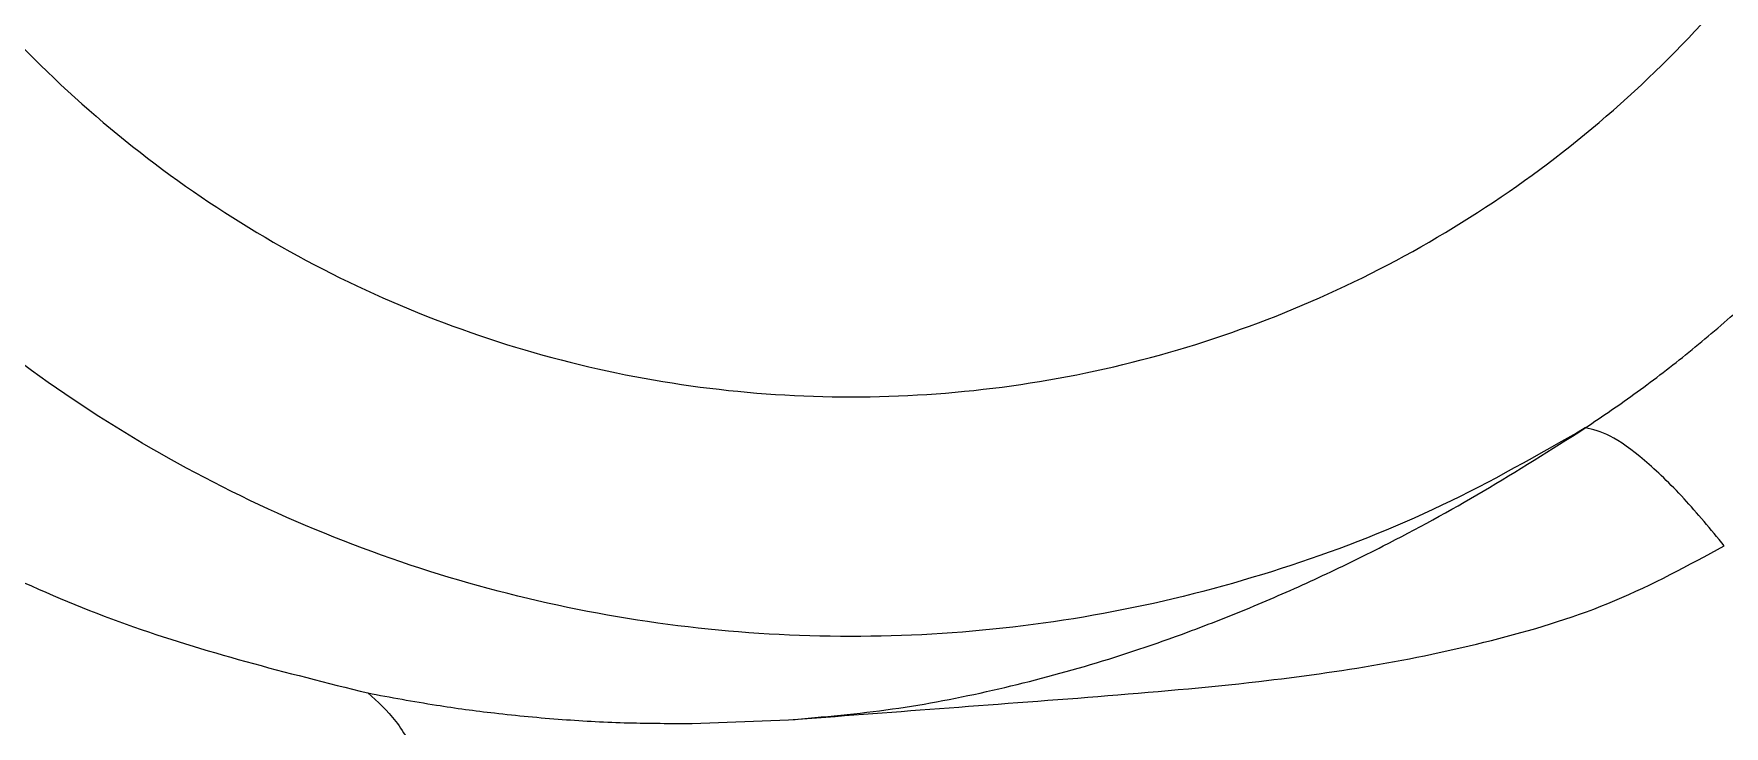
# Model space of a CAD drawing. Extents: x 943 to 1030, y 781 to 934.
# Drawn here: x 1019.684 to 1021.871, y 854.034 to 854.931 of the extents above; entities that cross this region are included whole.
import ezdxf

# ---------------------------------------------------------------- set-up
doc = ezdxf.new("R2010")
doc.units = 0
doc.header["$MEASUREMENT"] = 0
doc.layers.add('1', color=4, linetype='Continuous')

# ---------------------------------------------------------------- blocks, each defined once
blk = doc.blocks.new('AIRA')
at = {"layer": '1', "color": 3, "linetype": 'Continuous', "lineweight": 25}
blk.add_line((77.3582, 50.8719), (77.4829, 50.8764), dxfattribs=at)
for points in [[(79.06, 52.7908), (79.0576, 52.7255), (79.0526, 52.5949), (79.0129, 52.4025), (78.9502, 52.2166), (78.8633, 52.0406), (78.7543, 51.8774), (78.6249, 51.7299), (78.4773, 51.6005), (78.3141, 51.4914), (78.1381, 51.4046), (77.9523, 51.3415), (77.7598, 51.3032), (77.5639, 51.2904), (77.3681, 51.3032), (77.1756, 51.3415), (76.9898, 51.4046), (76.8138, 51.4914), (76.6506, 51.6005), (76.503, 51.7299), (76.3736, 51.8774), (76.2646, 52.0406), (76.1778, 52.2166), (76.1147, 52.4025), (76.0764, 52.5949), (76.0636, 52.7908), (76.0764, 52.9866), (76.1147, 53.1791), (76.1778, 53.3649), (76.2646, 53.541), (76.3736, 53.7041), (76.503, 53.8517), (76.6506, 53.9811), (76.8138, 54.0901), (76.9898, 54.1769), (77.1756, 54.24), (77.3681, 54.2783), (77.5639, 54.2911), (77.7598, 54.2783), (77.9523, 54.24), (78.1381, 54.1769), (78.3141, 54.0901), (78.4773, 53.9811), (78.6249, 53.8517), (78.7543, 53.7041), (78.8633, 53.541), (78.9502, 53.3649), (79.0129, 53.1791), (79.0526, 52.9866), (79.0576, 52.8561), (79.06, 52.7908)], [(78.5139, 51.2544), (78.4529, 51.2195), (78.3309, 51.1496), (78.134, 51.0728), (77.9302, 51.0177), (77.7213, 50.9872), (77.5103, 50.9812), (77.2999, 50.9997), (77.0932, 51.0426), (76.8929, 51.1093), (76.7017, 51.1989), (76.5223, 51.3101), (76.3569, 51.4414), (76.2081, 51.5911), (76.0775, 51.7571), (75.9677, 51.9373), (75.8778, 52.1286), (75.8374, 52.2633), (75.8172, 52.3306)]]:
    blk.add_open_spline(points, degree=3, dxfattribs=at)
for points, knots in [([(75.2443, 52.5903), (75.2578, 52.5402), (75.2837, 52.4443), (75.3343, 52.3023), (75.3923, 52.1652), (75.4678, 52.0144), (75.5636, 51.8539), (75.6854, 51.6855), (75.8225, 51.5285), (75.975, 51.3835), (76.1431, 51.2514), (76.3575, 51.1162), (76.621, 50.9904), (76.8328, 50.9376), (76.9383, 50.9113)], [0, 0, 0, 0, 0.06528, 0.125027, 0.188427, 0.25005, 0.332672, 0.416023, 0.50008, 0.580791, 0.664155, 0.750093, 0.875533, 1, 1, 1, 1]), ([(78.5139, 51.2544), (78.5365, 51.2697), (78.5823, 51.3008), (78.649, 51.3524), (78.7135, 51.4074), (78.7745, 51.4651), (78.8326, 51.5257), (78.8895, 51.5912), (78.944, 51.6607), (79.0019, 51.7433), (79.0543, 51.8297), (79.103, 51.9227), (79.1433, 52.0114), (79.1805, 52.1063), (79.2008, 52.1723), (79.211, 52.2059)], [0, 0, 0, 0, 0.0682557, 0.1384629, 0.2106021, 0.2798625, 0.3478348, 0.4198194, 0.4957839, 0.5676049, 0.6706912, 0.7470072, 0.8285547, 0.9128964, 1, 1, 1, 1]), ([(76.8446, 49.6352), (76.8187, 49.6423), (76.7669, 49.6565), (76.6905, 49.6809), (76.6189, 49.7059), (76.552, 49.7314), (76.4848, 49.759), (76.4103, 49.792), (76.3246, 49.8331), (76.24, 49.8772), (76.1666, 49.9184), (76.1145, 49.9492), (76.0647, 49.9796), (75.9984, 50.0217), (75.9121, 50.0799), (75.8233, 50.1442), (75.7404, 50.2081), (75.6588, 50.2745), (75.5771, 50.3452), (75.4995, 50.4165), (75.4175, 50.4957), (75.3272, 50.5886), (75.2311, 50.6952), (75.1405, 50.8041), (75.0518, 50.9193), (74.9678, 51.0384), (74.9004, 51.1436), (74.8416, 51.2424), (74.7891, 51.3374), (74.7398, 51.4363), (74.7068, 51.5089), (74.6854, 51.559), (74.6672, 51.6033), (74.6465, 51.6571), (74.6235, 51.7214), (74.6023, 51.7869), (74.5851, 51.8456), (74.5761, 51.8799), (74.5723, 51.8944)], [0, 0, 0, 0, 0.023315, 0.046631, 0.069947, 0.089661, 0.109402, 0.133949, 0.161494, 0.193579, 0.218642, 0.236331, 0.247517, 0.27075, 0.30646, 0.340745, 0.369032, 0.40058, 0.435389, 0.466362, 0.495699, 0.538403, 0.583569, 0.625611, 0.666894, 0.715542, 0.757998, 0.780413, 0.82007, 0.856694, 0.880819, 0.892445, 0.906185, 0.924214, 0.944764, 0.967996, 0.986511, 1, 1, 1, 1]), ([(77.4829, 50.8764), (77.5281, 50.8804), (77.6185, 50.8884), (77.7472, 50.9135), (77.8738, 50.9466), (77.986, 50.9842), (78.0842, 51.0228), (78.1685, 51.06), (78.267, 51.1081), (78.3814, 51.1703), (78.4697, 51.2264), (78.5139, 51.2544)], [0, 0, 0, 0, 0.124906, 0.250053, 0.375088, 0.500077, 0.585844, 0.668469, 0.75022, 0.875181, 1, 1, 1, 1]), ([(78.6939, 51.1019), (78.6764, 51.1231), (78.6407, 51.1663), (78.5895, 51.2151), (78.5445, 51.2478), (78.5239, 51.2523), (78.5139, 51.2544)], [0, 0, 0, 0, 0.244983, 0.5, 0.755017, 1, 1, 1, 1]), ([(77.483, 50.8764), (77.5473, 50.8813), (77.6759, 50.8912), (77.8831, 50.9064), (78.0741, 50.9227), (78.2479, 50.9466), (78.4025, 50.9795), (78.5546, 51.0261), (78.6474, 51.0766), (78.6939, 51.1019)], [0, 0, 0, 0, 0.166573, 0.333287, 0.500023, 0.62507, 0.750099, 0.875089, 1, 1, 1, 1]), ([(76.9383, 50.9114), (76.9509, 50.9002), (76.9762, 50.8778), (77.0042, 50.8255), (77.0248, 50.764), (77.0391, 50.6915), (77.0467, 50.6102), (77.0481, 50.5327), (77.046, 50.4603), (77.0415, 50.3942), (77.0346, 50.3277), (77.0275, 50.2751), (77.0208, 50.2318), (77.0137, 50.1902), (77.0041, 50.1395), (76.9896, 50.0717), (76.9684, 49.9852), (76.9378, 49.8789), (76.8974, 49.7587), (76.8629, 49.678), (76.8446, 49.6352)], [0, 0, 0, 0, 0.063929, 0.127491, 0.186411, 0.245952, 0.314775, 0.378208, 0.418141, 0.470894, 0.517783, 0.556353, 0.579448, 0.606913, 0.641555, 0.683372, 0.745729, 0.819294, 0.904057, 1, 1, 1, 1]), ([(76.9383, 50.9113), (76.9678, 50.9058), (77.0221, 50.8957), (77.1062, 50.8844), (77.189, 50.8766), (77.2744, 50.872), (77.3306, 50.8719), (77.3582, 50.8719)], [0, 0, 0, 0, 0.215123, 0.395122, 0.603837, 0.805894, 1, 1, 1, 1])]:
    blk.add_open_spline(points, degree=3, knots=knots, dxfattribs=at)

msp = doc.modelspace()

# ---------------------------------------------------------------- block references
at = {"layer": '1'}
msp.add_blockref('AIRA', (943.1775, 803.1658), dxfattribs=at)

doc.saveas('drawing.dxf')
